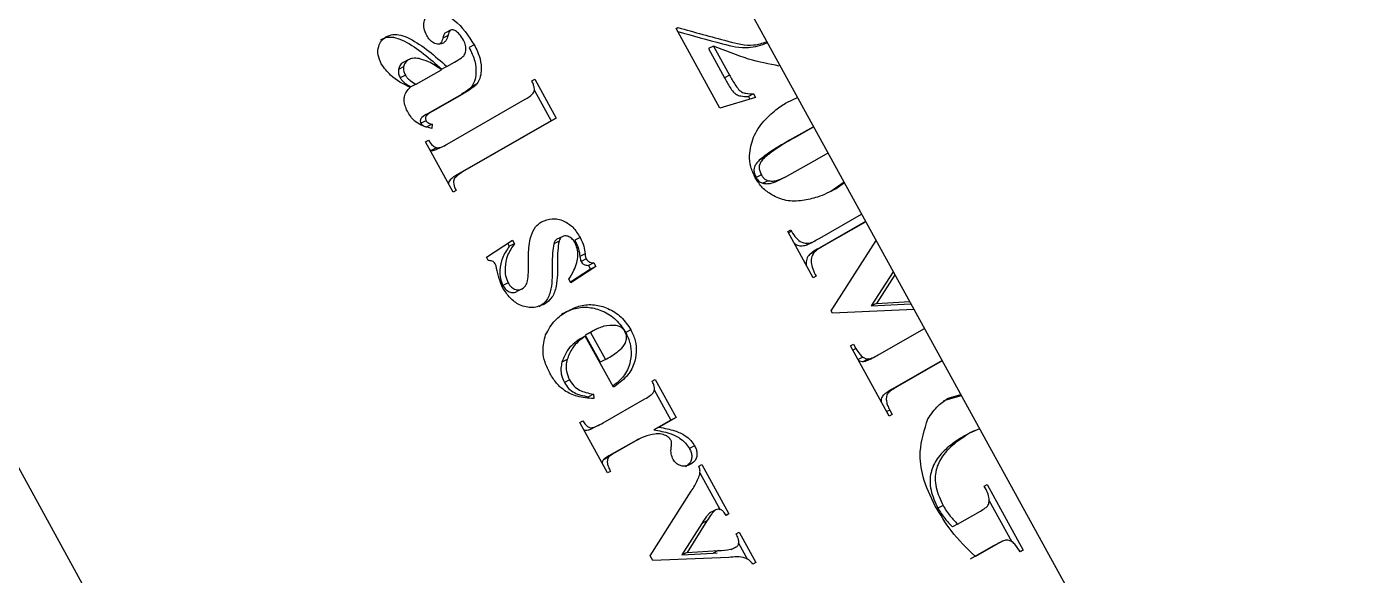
# Model space of a CAD drawing. Header units: millimetres. Extents: x -551930 to 36223, y -1733730 to 8014.
# Drawn here: x -551613.313 to -551610.364, y -1733688.714 to -1733687.491 of the extents above; entities that cross this region are included whole.
import ezdxf

# ---------------------------------------------------------------- set-up
doc = ezdxf.new("R2010")
doc.units = ezdxf.units.MM
doc.layers.get('0').update_dxf_attribs({"lineweight": 35})

msp = doc.modelspace()

# ---------------------------------------------------------------- linework, layer by layer
at = {"color": 7, "linetype": 'Continuous', "lineweight": 25}
for p, q in [((-551612.5302, -1733685.9482), (-551610.3641, -1733689.8907)), ((-551612.0821, -1733690.7457), (-551614.1399, -1733687.0003)), ((-551612.3741, -1733687.5108), (-551612.3857, -1733687.5166)), ((-551612.3683, -1733687.4991), (-551612.3799, -1733687.5049)), ((-551611.8659, -1733687.4955), (-551611.8619, -1733687.4932)), ((-551611.7686, -1733687.6726), (-551611.8659, -1733687.4955)), ((-551612.3157, -1733687.5316), (-551612.3273, -1733687.5374)), ((-551611.7826, -1733687.5343), (-551611.7942, -1733687.5401)), ((-551611.7942, -1733687.5401), (-551611.7586, -1733687.6049)), ((-551611.7826, -1733687.5343), (-551611.747, -1733687.5991)), ((-551612.4625, -1733687.5651), (-551612.4741, -1733687.5709)), ((-551612.3766, -1733687.5801), (-551612.3599, -1733687.5705)), ((-551612.4729, -1733687.5808), (-551612.4845, -1733687.5866)), ((-551612.4691, -1733687.5993), (-551612.4807, -1733687.6051)), ((-551612.445, -1733687.6194), (-551612.3887, -1733687.5871)), ((-551612.3766, -1733687.5801), (-551612.3882, -1733687.5859)), ((-551611.747, -1733687.5991), (-551611.7586, -1733687.6049)), ((-551612.445, -1733687.6194), (-551612.4566, -1733687.6252)), ((-551612.3098, -1733687.6189), (-551612.3214, -1733687.6248)), ((-551612.1873, -1733687.612), (-551612.1808, -1733687.6082)), ((-551612.1818, -1733687.6332), (-551612.1446, -1733687.7009)), ((-551612.1808, -1733687.6082), (-551612.133, -1733687.6951)), ((-551612.3544, -1733687.6479), (-551612.4194, -1733687.6852)), ((-551612.3428, -1733687.6421), (-551612.4078, -1733687.6794)), ((-551612.3756, -1733687.7527), (-551612.2019, -1733687.653)), ((-551612.3428, -1733687.6421), (-551612.3544, -1733687.6479)), ((-551611.6889, -1733687.6491), (-551611.7686, -1733687.6726)), ((-551611.6934, -1733687.641), (-551611.705, -1733687.6468)), ((-551611.705, -1733687.6468), (-551611.7017, -1733687.6529)), ((-551611.6934, -1733687.641), (-551611.6889, -1733687.6491)), ((-551611.6192, -1733687.6598), (-551611.5956, -1733687.6492)), ((-551612.4078, -1733687.6794), (-551612.4194, -1733687.6852)), ((-551612.4228, -1733687.7007), (-551612.4344, -1733687.7065)), ((-551612.4097, -1733687.7087), (-551612.4213, -1733687.7145)), ((-551612.4097, -1733687.7087), (-551612.4103, -1733687.7177)), ((-551612.1446, -1733687.7009), (-551612.3531, -1733687.8207)), ((-551612.133, -1733687.6951), (-551612.3415, -1733687.8149)), ((-551612.133, -1733687.6951), (-551612.1446, -1733687.7009)), ((-551611.56, -1733687.714), (-551611.6139, -1733687.7444)), ((-551611.5597, -1733687.7146), (-551611.6023, -1733687.7386)), ((-551612.424, -1733687.7479), (-551612.4177, -1733687.7442)), ((-551612.3624, -1733687.8601), (-551612.424, -1733687.7479)), ((-551611.6023, -1733687.7386), (-551611.6139, -1733687.7444)), ((-551612.4147, -1733687.7648), (-551612.4115, -1733687.7667)), ((-551612.3999, -1733687.7609), (-551612.4115, -1733687.7667)), ((-551612.394, -1733687.7622), (-551612.3824, -1733687.7564)), ((-551611.6693, -1733687.7829), (-551611.6809, -1733687.7887)), ((-551611.547, -1733687.7837), (-551611.5278, -1733687.7726)), ((-551611.6246, -1733687.827), (-551611.547, -1733687.7837)), ((-551612.3415, -1733687.8149), (-551612.3531, -1733687.8207)), ((-551611.6762, -1733687.8211), (-551611.6878, -1733687.827)), ((-551611.6614, -1733687.8343), (-551611.673, -1733687.8401)), ((-551611.6246, -1733687.827), (-551611.6362, -1733687.8329)), ((-551611.492, -1733687.8377), (-551611.5215, -1733687.8581)), ((-551611.4912, -1733687.8393), (-551611.5099, -1733687.8522)), ((-551612.356, -1733687.8565), (-551612.3626, -1733687.8598)), ((-551612.356, -1733687.8565), (-551612.3624, -1733687.8601)), ((-551611.444, -1733687.9251), (-551611.5476, -1733687.9846)), ((-551611.546, -1733687.9621), (-551611.453, -1733687.9088)), ((-551611.4437, -1733687.9257), (-551611.536, -1733687.9788)), ((-551612.12, -1733687.9591), (-551612.1316, -1733687.9649)), ((-551611.6175, -1733687.9476), (-551611.6109, -1733687.9439)), ((-551611.5608, -1733688.0508), (-551611.6175, -1733687.9476)), ((-551611.6091, -1733687.9471), (-551611.6159, -1733687.9505)), ((-551611.6109, -1733687.9439), (-551611.6091, -1733687.9471)), ((-551612.2886, -1733688.0048), (-551612.2303, -1733687.9668)), ((-551612.2412, -1733687.9739), (-551612.2376, -1733687.9805)), ((-551612.226, -1733687.9747), (-551612.2376, -1733687.9805)), ((-551612.2303, -1733687.9668), (-551612.226, -1733687.9747)), ((-551612.1269, -1733687.9689), (-551612.1385, -1733687.9747)), ((-551612.0798, -1733687.9609), (-551612.0914, -1733687.9667)), ((-551611.5647, -1733687.9723), (-551611.5763, -1733687.9781)), ((-551611.5734, -1733687.9768), (-551611.5619, -1733687.971)), ((-551611.536, -1733687.9788), (-551611.5476, -1733687.9846)), ((-551611.5206, -1733688.124), (-551611.4206, -1733687.9677)), ((-551612.2845, -1733688.0122), (-551612.2886, -1733688.0048)), ((-551612.0688, -1733687.9972), (-551612.0804, -1733688.003)), ((-551612.0663, -1733688.0083), (-551612.0779, -1733688.0141)), ((-551612.0495, -1733688.0174), (-551612.0611, -1733688.0233)), ((-551612.0495, -1733688.0174), (-551612.0452, -1733688.0253)), ((-551611.5574, -1733687.9927), (-551611.569, -1733687.9985)), ((-551612.0568, -1733688.0311), (-551612.1013, -1733688.0603)), ((-551612.0452, -1733688.0253), (-551612.1005, -1733688.0616)), ((-551612.0611, -1733688.0233), (-551612.0568, -1733688.0311)), ((-551612.0452, -1733688.0253), (-551612.0568, -1733688.0311)), ((-551611.5542, -1733688.047), (-551611.561, -1733688.0504)), ((-551611.5542, -1733688.047), (-551611.5608, -1733688.0508)), ((-551611.3825, -1733688.0371), (-551611.4316, -1733688.1134)), ((-551611.3789, -1733688.0437), (-551611.42, -1733688.1076)), ((-551612.2403, -1733688.0618), (-551612.2519, -1733688.0676)), ((-551612.209, -1733688.0755), (-551612.2206, -1733688.0813)), ((-551612.1005, -1733688.0616), (-551612.1049, -1733688.0538)), ((-551611.42, -1733688.1076), (-551611.3458, -1733688.1038)), ((-551611.5176, -1733688.1294), (-551611.5206, -1733688.124)), ((-551611.336, -1733688.1216), (-551611.5176, -1733688.1294)), ((-551611.42, -1733688.1076), (-551611.4316, -1733688.1134)), ((-551611.4316, -1733688.1134), (-551611.343, -1733688.1089)), ((-551612.044, -1733688.1654), (-551612.0556, -1733688.1712)), ((-551611.4128, -1733688.2207), (-551611.3131, -1733688.1634)), ((-551612.0684, -1733688.1805), (-551612.08, -1733688.1863)), ((-551612.0568, -1733688.1726), (-551612.0684, -1733688.1784)), ((-551612.0621, -1733688.1747), (-551612.0684, -1733688.1784)), ((-551612.0684, -1733688.1784), (-551612.0353, -1733688.2388)), ((-551612.0058, -1733688.2945), (-551612.0684, -1733688.1805)), ((-551612.0505, -1733688.1689), (-551612.0621, -1733688.1747)), ((-551612.0554, -1733688.1718), (-551612.0621, -1733688.1747)), ((-551612.0505, -1733688.1689), (-551612.0568, -1733688.1726)), ((-551612.0568, -1733688.1726), (-551612.0237, -1733688.233)), ((-551611.9666, -1733688.1669), (-551611.9782, -1733688.1727)), ((-551611.4775, -1733688.2023), (-551611.471, -1733688.1986)), ((-551611.3914, -1733688.359), (-551611.4775, -1733688.2023)), ((-551611.471, -1733688.1986), (-551611.4656, -1733688.2084)), ((-551612.1088, -1733688.2327), (-551612.1204, -1733688.2385)), ((-551612.0237, -1733688.233), (-551612.0353, -1733688.2388)), ((-551611.4502, -1733688.2273), (-551611.4608, -1733688.2327)), ((-551611.4368, -1733688.2313), (-551611.4484, -1733688.2371)), ((-551611.435, -1733688.2323), (-551611.4234, -1733688.2265)), ((-551611.2738, -1733688.235), (-551611.3847, -1733688.2987)), ((-551611.2734, -1733688.2357), (-551611.3731, -1733688.2929)), ((-551612.1034, -1733688.2781), (-551612.115, -1733688.2839)), ((-551611.9193, -1733688.2806), (-551611.9127, -1733688.2769)), ((-551611.9127, -1733688.2769), (-551611.8661, -1733688.3618)), ((-551612.0497, -1733688.3097), (-551612.0613, -1733688.3155)), ((-551612.0497, -1733688.3097), (-551612.0495, -1733688.3196)), ((-551611.9149, -1733688.2999), (-551611.8777, -1733688.3676)), ((-551611.3731, -1733688.2929), (-551611.3847, -1733688.2987)), ((-551611.2699, -1733688.3236), (-551611.2308, -1733688.3131)), ((-551611.2583, -1733688.3178), (-551611.2321, -1733688.3107)), ((-551612.0282, -1733688.3736), (-551611.9356, -1733688.3204)), ((-551612.0805, -1733688.3732), (-551612.0741, -1733688.3695)), ((-551611.8777, -1733688.3676), (-551611.9156, -1733688.3894)), ((-551611.8661, -1733688.3618), (-551611.904, -1733688.3836)), ((-551611.8661, -1733688.3618), (-551611.8777, -1733688.3676)), ((-551611.3849, -1733688.3553), (-551611.3916, -1733688.3586)), ((-551611.3849, -1733688.3553), (-551611.3914, -1733688.359)), ((-551611.3903, -1733688.3454), (-551611.3849, -1733688.3553)), ((-551612.0188, -1733688.4854), (-551612.0805, -1733688.3732)), ((-551612.049, -1733688.3843), (-551612.0375, -1733688.3785)), ((-551611.904, -1733688.3836), (-551611.9156, -1733688.3894)), ((-551611.2123, -1733688.3967), (-551611.2239, -1733688.4025)), ((-551611.202, -1733688.3912), (-551611.2136, -1733688.397)), ((-551611.1901, -1733688.3873), (-551611.2123, -1733688.3967)), ((-551611.9671, -1733688.4194), (-551612.0158, -1733688.4473)), ((-551611.9555, -1733688.4136), (-551612.0042, -1733688.4415)), ((-551611.9555, -1733688.4136), (-551611.9671, -1733688.4194)), ((-551611.9601, -1733688.416), (-551611.9671, -1733688.4194)), ((-551611.9487, -1733688.4099), (-551611.9603, -1733688.4157)), ((-551611.8248, -1733688.4251), (-551611.8364, -1733688.4309)), ((-551612.0165, -1733688.4505), (-551612.0281, -1733688.4563)), ((-551612.0042, -1733688.4415), (-551612.0158, -1733688.4473)), ((-551612.0124, -1733688.4818), (-551612.019, -1733688.4851)), ((-551612.0124, -1733688.4818), (-551612.0188, -1733688.4854)), ((-551611.8153, -1733688.47), (-551611.8087, -1733688.4662)), ((-551611.8133, -1733688.4849), (-551611.768, -1733688.5672)), ((-551611.8087, -1733688.4662), (-551611.7483, -1733688.5762)), ((-551611.1802, -1733688.5146), (-551611.1736, -1733688.5108)), ((-551611.1759, -1733688.5225), (-551611.1802, -1733688.5146)), ((-551611.1736, -1733688.5108), (-551611.0932, -1733688.6572)), ((-551611.9238, -1733688.6703), (-551611.8323, -1733688.5256)), ((-551611.1693, -1733688.5457), (-551611.1182, -1733688.6387)), ((-551611.7778, -1733688.5677), (-551611.7894, -1733688.5735)), ((-551611.7483, -1733688.5762), (-551611.7551, -1733688.5797)), ((-551611.7483, -1733688.5762), (-551611.7548, -1733688.58)), ((-551611.2716, -1733688.5581), (-551611.2832, -1733688.5639)), ((-551611.2392, -1733688.5995), (-551611.1885, -1733688.5704)), ((-551611.809, -1733688.5977), (-551611.8533, -1733688.668)), ((-551611.7974, -1733688.5919), (-551611.8417, -1733688.6622)), ((-551611.7974, -1733688.5919), (-551611.809, -1733688.5977)), ((-551611.2392, -1733688.5995), (-551611.2508, -1733688.6053)), ((-551611.7324, -1733688.6208), (-551611.7259, -1733688.617)), ((-551611.7259, -1733688.617), (-551611.6886, -1733688.6848)), ((-551611.8417, -1733688.6622), (-551611.8533, -1733688.668)), ((-551611.8533, -1733688.668), (-551611.7838, -1733688.664)), ((-551611.8417, -1733688.6622), (-551611.7722, -1733688.6582)), ((-551611.7722, -1733688.6582), (-551611.7838, -1733688.664)), ((-551611.7838, -1733688.664), (-551611.7749, -1733688.663)), ((-551611.7328, -1733688.651), (-551611.7444, -1733688.6569)), ((-551611.7271, -1733688.6418), (-551611.7073, -1733688.6778)), ((-551611.1604, -1733688.6484), (-551611.2111, -1733688.6775)), ((-551611.1488, -1733688.6426), (-551611.1995, -1733688.6717)), ((-551611.1488, -1733688.6426), (-551611.1604, -1733688.6484)), ((-551611.153, -1733688.6446), (-551611.1604, -1733688.6484)), ((-551611.1415, -1733688.6387), (-551611.1531, -1733688.6445)), ((-551611.0932, -1733688.6572), (-551611.1, -1733688.6606)), ((-551611.0932, -1733688.6572), (-551611.0998, -1733688.661)), ((-551611.9181, -1733688.6806), (-551611.9238, -1733688.6703)), ((-551611.7486, -1733688.6737), (-551611.9181, -1733688.6806)), ((-551611.6886, -1733688.6848), (-551611.6955, -1733688.6882)), ((-551611.6886, -1733688.6848), (-551611.6952, -1733688.6886))]:
    msp.add_line(p, q, dxfattribs=at)
at = {"color": 8, "linetype": 'Continuous', "lineweight": 25}
for p, q in [((-551611.4656, -1733688.2084), (-551611.4723, -1733688.2118)), ((-551611.3903, -1733688.3454), (-551611.397, -1733688.3488))]:
    msp.add_line(p, q, dxfattribs=at)
at = {"color": 7, "linetype": 'Continuous', "lineweight": 25}
for points, knots in [([(-551612.4216, -1733687.5106), (-551612.4239, -1733687.5055), (-551612.4284, -1733687.4955), (-551612.428, -1733687.4812), (-551612.4241, -1733687.4702), (-551612.4192, -1733687.4664), (-551612.4168, -1733687.4646)], [0, 0, 0, 0, 0.303121, 0.591818, 0.7999, 1, 1, 1, 1]), ([(-551612.4168, -1733687.4646), (-551612.4115, -1733687.4627), (-551612.4002, -1733687.4585), (-551612.3796, -1733687.464), (-551612.3471, -1733687.4837), (-551612.329, -1733687.5114), (-551612.3157, -1733687.5316)], [0, 0, 0, 0, 0.1452405, 0.3099212, 0.4958921, 1, 1, 1, 1]), ([(-551612.5226, -1733687.5741), (-551612.5255, -1733687.5677), (-551612.5312, -1733687.5548), (-551612.5297, -1733687.5361), (-551612.5233, -1733687.5218), (-551612.516, -1733687.5166), (-551612.5123, -1733687.5139)], [0, 0, 0, 0, 0.284469, 0.561949, 0.776319, 1, 1, 1, 1]), ([(-551612.5239, -1733687.5197), (-551612.5189, -1733687.5176), (-551612.5087, -1733687.5132), (-551612.49, -1733687.5151), (-551612.4472, -1733687.5336), (-551612.4148, -1733687.5623), (-551612.3882, -1733687.5859)], [0, 0, 0, 0, 0.114648, 0.232978, 0.369646, 1, 1, 1, 1]), ([(-551612.5123, -1733687.5139), (-551612.5073, -1733687.5118), (-551612.4971, -1733687.5074), (-551612.4784, -1733687.5093), (-551612.4356, -1733687.5278), (-551612.4032, -1733687.5565), (-551612.3766, -1733687.5801)], [0, 0, 0, 0, 0.114648, 0.232978, 0.369646, 1, 1, 1, 1]), ([(-551612.3845, -1733687.5277), (-551612.3878, -1733687.529), (-551612.3947, -1733687.5317), (-551612.4059, -1733687.528), (-551612.4153, -1733687.5207), (-551612.4194, -1733687.5141), (-551612.4216, -1733687.5106)], [0, 0, 0, 0, 0.262052, 0.533408, 0.75595, 1, 1, 1, 1]), ([(-551612.3857, -1733687.5166), (-551612.3868, -1733687.521), (-551612.388, -1733687.5261), (-551612.3915, -1733687.5292), (-551612.392, -1733687.5296)], [0, 0, 0, 0, 0.854806, 1, 1, 1, 1]), ([(-551612.3799, -1733687.5049), (-551612.3806, -1733687.5054), (-551612.3822, -1733687.5067), (-551612.3842, -1733687.5107), (-551612.3851, -1733687.5143), (-551612.3857, -1733687.5166)], [0, 0, 0, 0, 0.210717, 0.469318, 1, 1, 1, 1]), ([(-551612.3741, -1733687.5108), (-551612.3754, -1733687.5151), (-551612.3774, -1733687.522), (-551612.3825, -1733687.5261), (-551612.3845, -1733687.5277)], [0, 0, 0, 0, 0.60664, 1, 1, 1, 1]), ([(-551612.3683, -1733687.4991), (-551612.369, -1733687.4996), (-551612.3706, -1733687.5009), (-551612.3726, -1733687.5049), (-551612.3735, -1733687.5084), (-551612.3741, -1733687.5108)], [0, 0, 0, 0, 0.210717, 0.469318, 1, 1, 1, 1]), ([(-551612.3575, -1733687.5006), (-551612.3586, -1733687.5), (-551612.3607, -1733687.4988), (-551612.3646, -1733687.4978), (-551612.3669, -1733687.4986), (-551612.3683, -1733687.4991)], [0, 0, 0, 0, 0.319611, 0.597585, 1, 1, 1, 1]), ([(-551612.3393, -1733687.5215), (-551612.3422, -1733687.5166), (-551612.3472, -1733687.5083), (-551612.3545, -1733687.5029), (-551612.3575, -1733687.5006)], [0, 0, 0, 0, 0.591132, 1, 1, 1, 1]), ([(-551611.8623, -1733687.5021), (-551611.8293, -1733687.5113), (-551611.7773, -1733687.526), (-551611.708, -1733687.5428), (-551611.6765, -1733687.532), (-551611.6626, -1733687.5273)], [0, 0, 0, 0, 0.492256, 0.776279, 1, 1, 1, 1]), ([(-551611.8619, -1733687.4932), (-551611.8253, -1733687.5033), (-551611.7696, -1733687.5187), (-551611.701, -1733687.5366), (-551611.6737, -1733687.5278), (-551611.664, -1733687.5247)], [0, 0, 0, 0, 0.555131, 0.842939, 1, 1, 1, 1]), ([(-551612.3599, -1733687.5705), (-551612.3546, -1733687.5673), (-551612.3469, -1733687.5627), (-551612.3369, -1733687.5553), (-551612.3338, -1733687.5451), (-551612.3341, -1733687.5331), (-551612.3375, -1733687.5254), (-551612.3393, -1733687.5215)], [0, 0, 0, 0, 0.327768, 0.475215, 0.641973, 0.817928, 1, 1, 1, 1]), ([(-551612.3273, -1733687.5374), (-551612.3222, -1733687.5475), (-551612.313, -1733687.5662), (-551612.311, -1733687.5926), (-551612.3139, -1733687.6121), (-551612.319, -1733687.6207), (-551612.3214, -1733687.6248)], [0, 0, 0, 0, 0.349026, 0.639349, 0.83318, 1, 1, 1, 1]), ([(-551612.3157, -1733687.5316), (-551612.3106, -1733687.5417), (-551612.3014, -1733687.5604), (-551612.2994, -1733687.5868), (-551612.3023, -1733687.6063), (-551612.3074, -1733687.6149), (-551612.3098, -1733687.6189)], [0, 0, 0, 0, 0.349026, 0.639349, 0.83318, 1, 1, 1, 1]), ([(-551611.6365, -1733687.5789), (-551611.6593, -1733687.5744), (-551611.7085, -1733687.5647), (-551611.7567, -1733687.5449), (-551611.7826, -1733687.5343)], [0, 0, 0, 0, 0.4629264, 1, 1, 1, 1]), ([(-551612.4581, -1733687.6269), (-551612.4737, -1733687.6192), (-551612.4985, -1733687.6069), (-551612.5161, -1733687.5831), (-551612.5226, -1733687.5741)], [0, 0, 0, 0, 0.626456, 1, 1, 1, 1]), ([(-551612.4741, -1733687.5709), (-551612.4768, -1733687.5731), (-551612.4818, -1733687.577), (-551612.4837, -1733687.5836), (-551612.4845, -1733687.5866)], [0, 0, 0, 0, 0.548531, 1, 1, 1, 1]), ([(-551612.4625, -1733687.5651), (-551612.4652, -1733687.5673), (-551612.4702, -1733687.5711), (-551612.4721, -1733687.5778), (-551612.4729, -1733687.5808)], [0, 0, 0, 0, 0.5485313, 1, 1, 1, 1]), ([(-551612.4381, -1733687.5624), (-551612.4431, -1733687.5617), (-551612.4518, -1733687.5605), (-551612.4593, -1733687.5638), (-551612.4625, -1733687.5651)], [0, 0, 0, 0, 0.583071, 1, 1, 1, 1]), ([(-551612.3887, -1733687.5871), (-551612.3982, -1733687.5806), (-551612.4141, -1733687.5698), (-551612.4312, -1733687.5645), (-551612.4381, -1733687.5624)], [0, 0, 0, 0, 0.601866, 1, 1, 1, 1]), ([(-551612.4845, -1733687.5866), (-551612.4847, -1733687.59), (-551612.485, -1733687.5963), (-551612.4821, -1733687.6023), (-551612.4807, -1733687.6051)], [0, 0, 0, 0, 0.5283943, 1, 1, 1, 1]), ([(-551612.4807, -1733687.6051), (-551612.4793, -1733687.6072), (-551612.4763, -1733687.6117), (-551612.4681, -1733687.6188), (-551612.4612, -1733687.6226), (-551612.4566, -1733687.6252)], [0, 0, 0, 0, 0.22547, 0.487942, 1, 1, 1, 1]), ([(-551612.4729, -1733687.5808), (-551612.4731, -1733687.5842), (-551612.4734, -1733687.5905), (-551612.4705, -1733687.5965), (-551612.4691, -1733687.5993)], [0, 0, 0, 0, 0.528394, 1, 1, 1, 1]), ([(-551612.4691, -1733687.5993), (-551612.4677, -1733687.6014), (-551612.4647, -1733687.6059), (-551612.4566, -1733687.613), (-551612.4496, -1733687.6168), (-551612.445, -1733687.6194)], [0, 0, 0, 0, 0.22547, 0.487942, 1, 1, 1, 1]), ([(-551611.7586, -1733687.6049), (-551611.7546, -1733687.6121), (-551611.7485, -1733687.6231), (-551611.7397, -1733687.6361), (-551611.7314, -1733687.6431), (-551611.7196, -1733687.6466), (-551611.7107, -1733687.6467), (-551611.705, -1733687.6468)], [0, 0, 0, 0, 0.31624, 0.48371, 0.597064, 0.741237, 1, 1, 1, 1]), ([(-551611.747, -1733687.5991), (-551611.743, -1733687.6063), (-551611.7369, -1733687.6173), (-551611.7281, -1733687.6303), (-551611.7198, -1733687.6373), (-551611.708, -1733687.6408), (-551611.6991, -1733687.6409), (-551611.6934, -1733687.641)], [0, 0, 0, 0, 0.31624, 0.48371, 0.597064, 0.741237, 1, 1, 1, 1]), ([(-551612.4631, -1733687.6825), (-551612.4652, -1733687.6783), (-551612.4692, -1733687.6704), (-551612.4721, -1733687.6583), (-551612.4717, -1733687.6465), (-551612.4671, -1733687.6353), (-551612.4612, -1733687.6298), (-551612.4581, -1733687.6269)], [0, 0, 0, 0, 0.21253, 0.395915, 0.56405, 0.76685, 1, 1, 1, 1]), ([(-551612.3214, -1733687.6248), (-551612.323, -1733687.6264), (-551612.327, -1733687.6306), (-551612.3381, -1733687.6383), (-551612.3477, -1733687.644), (-551612.3544, -1733687.6479)], [0, 0, 0, 0, 0.168898, 0.423388, 1, 1, 1, 1]), ([(-551612.3098, -1733687.6189), (-551612.3114, -1733687.6206), (-551612.3154, -1733687.6248), (-551612.3265, -1733687.6324), (-551612.3361, -1733687.6382), (-551612.3428, -1733687.6421)], [0, 0, 0, 0, 0.168898, 0.423388, 1, 1, 1, 1]), ([(-551612.2019, -1733687.653), (-551612.1962, -1733687.6496), (-551612.1891, -1733687.6453), (-551612.1829, -1733687.6375), (-551612.1814, -1733687.6326), (-551612.1819, -1733687.6268), (-551612.1839, -1733687.6196), (-551612.1861, -1733687.6147), (-551612.1873, -1733687.612)], [0, 0, 0, 0, 0.424579, 0.529422, 0.610098, 0.714756, 0.84287, 1, 1, 1, 1]), ([(-551611.6708, -1733687.702), (-551611.6621, -1733687.693), (-551611.6464, -1733687.6767), (-551611.6276, -1733687.665), (-551611.6192, -1733687.6598)], [0, 0, 0, 0, 0.557464, 1, 1, 1, 1]), ([(-551612.4103, -1733687.7177), (-551612.4169, -1733687.7163), (-551612.4288, -1733687.7137), (-551612.4443, -1733687.7053), (-551612.4556, -1733687.6947), (-551612.4606, -1733687.6866), (-551612.4631, -1733687.6825)], [0, 0, 0, 0, 0.326477, 0.595906, 0.794135, 1, 1, 1, 1]), ([(-551612.4194, -1733687.6852), (-551612.424, -1733687.6876), (-551612.4293, -1733687.6904), (-551612.434, -1733687.6954), (-551612.4352, -1733687.6975), (-551612.4358, -1733687.6997), (-551612.4359, -1733687.702), (-551612.4354, -1733687.7043), (-551612.4347, -1733687.7057), (-551612.4344, -1733687.7065)], [0, 0, 0, 0, 0.55111, 0.642796, 0.717014, 0.791849, 0.861239, 0.929162, 1, 1, 1, 1]), ([(-551612.4078, -1733687.6794), (-551612.4124, -1733687.6818), (-551612.4177, -1733687.6846), (-551612.4224, -1733687.6896), (-551612.4236, -1733687.6917), (-551612.4242, -1733687.6939), (-551612.4243, -1733687.6962), (-551612.4238, -1733687.6985), (-551612.4231, -1733687.6999), (-551612.4228, -1733687.7007)], [0, 0, 0, 0, 0.55111, 0.642796, 0.717014, 0.791849, 0.861239, 0.929162, 1, 1, 1, 1]), ([(-551612.4344, -1733687.7065), (-551612.4337, -1733687.7075), (-551612.4321, -1733687.7098), (-551612.4276, -1733687.7128), (-551612.4238, -1733687.7138), (-551612.4213, -1733687.7145)], [0, 0, 0, 0, 0.227442, 0.485352, 1, 1, 1, 1]), ([(-551612.4228, -1733687.7007), (-551612.4221, -1733687.7017), (-551612.4205, -1733687.704), (-551612.416, -1733687.707), (-551612.4122, -1733687.708), (-551612.4097, -1733687.7087)], [0, 0, 0, 0, 0.227442, 0.485352, 1, 1, 1, 1]), ([(-551611.6939, -1733687.7376), (-551611.6906, -1733687.731), (-551611.6841, -1733687.718), (-551611.6752, -1733687.7073), (-551611.6708, -1733687.702)], [0, 0, 0, 0, 0.512268, 1, 1, 1, 1]), ([(-551612.4177, -1733687.7442), (-551612.4148, -1733687.7487), (-551612.41, -1733687.7561), (-551612.4028, -1733687.7595), (-551612.3999, -1733687.7609)], [0, 0, 0, 0, 0.600264, 1, 1, 1, 1]), ([(-551612.3999, -1733687.7609), (-551612.399, -1733687.761), (-551612.3968, -1733687.7614), (-551612.3932, -1733687.7607), (-551612.3858, -1733687.7584), (-551612.38, -1733687.7552), (-551612.3756, -1733687.7527)], [0, 0, 0, 0, 0.102997, 0.240765, 0.417772, 1, 1, 1, 1]), ([(-551611.6898, -1733687.8279), (-551611.6935, -1733687.8198), (-551611.7011, -1733687.8037), (-551611.7043, -1733687.7713), (-551611.6979, -1733687.7506), (-551611.6939, -1733687.7376)], [0, 0, 0, 0, 0.27263, 0.539811, 1, 1, 1, 1]), ([(-551611.6139, -1733687.7444), (-551611.6298, -1733687.7534), (-551611.6531, -1733687.7666), (-551611.6741, -1733687.7833), (-551611.6809, -1733687.7887)], [0, 0, 0, 0, 0.679461, 1, 1, 1, 1]), ([(-551611.6023, -1733687.7386), (-551611.6182, -1733687.7476), (-551611.6415, -1733687.7608), (-551611.6625, -1733687.7775), (-551611.6693, -1733687.7829)], [0, 0, 0, 0, 0.679461, 1, 1, 1, 1]), ([(-551612.4115, -1733687.7667), (-551612.4106, -1733687.7668), (-551612.4084, -1733687.7672), (-551612.4048, -1733687.7665), (-551612.3998, -1733687.765), (-551612.3963, -1733687.7631), (-551612.3941, -1733687.7619)], [0, 0, 0, 0, 0.1464654, 0.3423762, 0.594087, 1, 1, 1, 1]), ([(-551611.6693, -1733687.7829), (-551611.6716, -1733687.7854), (-551611.6757, -1733687.7897), (-551611.6801, -1733687.7969), (-551611.6816, -1733687.8046), (-551611.6803, -1733687.8129), (-551611.6776, -1733687.8183), (-551611.6762, -1733687.8211)], [0, 0, 0, 0, 0.261046, 0.462346, 0.617822, 0.796625, 1, 1, 1, 1]), ([(-551611.6809, -1733687.7887), (-551611.6832, -1733687.7912), (-551611.6873, -1733687.7955), (-551611.6917, -1733687.8027), (-551611.6932, -1733687.8104), (-551611.6919, -1733687.8187), (-551611.6892, -1733687.8241), (-551611.6878, -1733687.827)], [0, 0, 0, 0, 0.2610464, 0.4623462, 0.6178223, 0.7966251, 1, 1, 1, 1]), ([(-551612.3531, -1733687.8207), (-551612.3588, -1733687.8241), (-551612.366, -1733687.8285), (-551612.3723, -1733687.8361), (-551612.3729, -1733687.8392), (-551612.3732, -1733687.8404)], [0, 0, 0, 0, 0.708219, 0.882816, 1, 1, 1, 1]), ([(-551612.3415, -1733687.8149), (-551612.3473, -1733687.8183), (-551612.3545, -1733687.8226), (-551612.3607, -1733687.8305), (-551612.3621, -1733687.8355), (-551612.3616, -1733687.8414), (-551612.3596, -1733687.8487), (-551612.3573, -1733687.8537), (-551612.356, -1733687.8565)], [0, 0, 0, 0, 0.423641, 0.52808, 0.608585, 0.713504, 0.842176, 1, 1, 1, 1]), ([(-551611.5847, -1733687.8788), (-551611.5969, -1733687.8796), (-551611.6195, -1733687.8812), (-551611.6503, -1733687.8685), (-551611.6746, -1733687.8512), (-551611.6847, -1733687.8357), (-551611.6898, -1733687.8279)], [0, 0, 0, 0, 0.31862, 0.592578, 0.796831, 1, 1, 1, 1]), ([(-551611.6878, -1733687.827), (-551611.6867, -1733687.8288), (-551611.6846, -1733687.8324), (-551611.6797, -1733687.8375), (-551611.6755, -1733687.8391), (-551611.673, -1733687.8401)], [0, 0, 0, 0, 0.311448, 0.588789, 1, 1, 1, 1]), ([(-551611.6762, -1733687.8211), (-551611.6751, -1733687.823), (-551611.673, -1733687.8266), (-551611.6681, -1733687.8317), (-551611.6639, -1733687.8333), (-551611.6614, -1733687.8343)], [0, 0, 0, 0, 0.311448, 0.588789, 1, 1, 1, 1]), ([(-551611.673, -1733687.8401), (-551611.67, -1733687.8405), (-551611.6635, -1733687.8415), (-551611.6509, -1733687.8394), (-551611.642, -1733687.8354), (-551611.6362, -1733687.8329)], [0, 0, 0, 0, 0.22821, 0.492646, 1, 1, 1, 1]), ([(-551611.6614, -1733687.8343), (-551611.6584, -1733687.8347), (-551611.6519, -1733687.8357), (-551611.6393, -1733687.8336), (-551611.6304, -1733687.8296), (-551611.6246, -1733687.827)], [0, 0, 0, 0, 0.22821, 0.492646, 1, 1, 1, 1]), ([(-551611.5099, -1733687.8522), (-551611.5234, -1733687.8592), (-551611.547, -1733687.8714), (-551611.5734, -1733687.8766), (-551611.5847, -1733687.8788)], [0, 0, 0, 0, 0.571125, 1, 1, 1, 1]), ([(-551612.19, -1733687.9592), (-551612.187, -1733687.9513), (-551612.1818, -1733687.9373), (-551612.1706, -1733687.9293), (-551612.1657, -1733687.9259)], [0, 0, 0, 0, 0.5673446, 1, 1, 1, 1]), ([(-551612.1657, -1733687.9259), (-551612.1581, -1733687.9229), (-551612.1426, -1733687.9168), (-551612.1171, -1733687.9219), (-551612.0944, -1733687.9374), (-551612.0849, -1733687.9527), (-551612.0798, -1733687.9609)], [0, 0, 0, 0, 0.258602, 0.530447, 0.750774, 1, 1, 1, 1]), ([(-551612.195, -1733688.0196), (-551612.195, -1733688.0058), (-551612.195, -1733687.9851), (-551612.1912, -1733687.9656), (-551612.19, -1733687.9592)], [0, 0, 0, 0, 0.670265, 1, 1, 1, 1]), ([(-551612.12, -1733687.9591), (-551612.1217, -1733687.9604), (-551612.1248, -1733687.9629), (-551612.1263, -1733687.967), (-551612.1269, -1733687.9689)], [0, 0, 0, 0, 0.532142, 1, 1, 1, 1]), ([(-551612.0917, -1733687.9716), (-551612.0938, -1733687.9685), (-551612.0979, -1733687.9624), (-551612.1063, -1733687.958), (-551612.1141, -1733687.9566), (-551612.1181, -1733687.9583), (-551612.12, -1733687.9591)], [0, 0, 0, 0, 0.291318, 0.581629, 0.795178, 1, 1, 1, 1]), ([(-551611.6091, -1733687.9471), (-551611.6059, -1733687.9523), (-551611.5998, -1733687.9621), (-551611.5878, -1733687.9717), (-551611.5755, -1733687.9744), (-551611.5686, -1733687.973), (-551611.5647, -1733687.9723)], [0, 0, 0, 0, 0.303834, 0.574566, 0.765158, 1, 1, 1, 1]), ([(-551612.2376, -1733687.9805), (-551612.2434, -1733687.9888), (-551612.2541, -1733688.0042), (-551612.2591, -1733688.0301), (-551612.2586, -1733688.0515), (-551612.254, -1733688.0625), (-551612.2519, -1733688.0676)], [0, 0, 0, 0, 0.352137, 0.647168, 0.838875, 1, 1, 1, 1]), ([(-551612.226, -1733687.9747), (-551612.2318, -1733687.983), (-551612.2425, -1733687.9984), (-551612.2475, -1733688.0243), (-551612.247, -1733688.0456), (-551612.2424, -1733688.0567), (-551612.2403, -1733688.0618)], [0, 0, 0, 0, 0.352137, 0.647168, 0.838875, 1, 1, 1, 1]), ([(-551612.1385, -1733687.9747), (-551612.1396, -1733687.9815), (-551612.142, -1733687.9975), (-551612.1419, -1733688.0317), (-551612.1416, -1733688.0681), (-551612.152, -1733688.1012), (-551612.1647, -1733688.1108), (-551612.1708, -1733688.1153)], [0, 0, 0, 0, 0.136543, 0.319491, 0.652587, 0.833751, 1, 1, 1, 1]), ([(-551612.1269, -1733687.9689), (-551612.128, -1733687.9757), (-551612.1304, -1733687.9917), (-551612.1303, -1733688.0259), (-551612.1301, -1733688.0623), (-551612.1404, -1733688.0954), (-551612.1531, -1733688.105), (-551612.1592, -1733688.1095)], [0, 0, 0, 0, 0.136543, 0.319491, 0.652587, 0.833751, 1, 1, 1, 1]), ([(-551612.1316, -1733687.9649), (-551612.1333, -1733687.9662), (-551612.1364, -1733687.9687), (-551612.1379, -1733687.9728), (-551612.1385, -1733687.9747)], [0, 0, 0, 0, 0.532142, 1, 1, 1, 1]), ([(-551612.1049, -1733688.0538), (-551612.1009, -1733688.0473), (-551612.0939, -1733688.0356), (-551612.0867, -1733688.0179), (-551612.0846, -1733688.0012), (-551612.0856, -1733687.9856), (-551612.0898, -1733687.9761), (-551612.0917, -1733687.9716)], [0, 0, 0, 0, 0.278575, 0.500531, 0.674628, 0.846682, 1, 1, 1, 1]), ([(-551612.0914, -1733687.9667), (-551612.0884, -1733687.9731), (-551612.0828, -1733687.9849), (-551612.0811, -1733687.9974), (-551612.0804, -1733688.003)], [0, 0, 0, 0, 0.550898, 1, 1, 1, 1]), ([(-551612.0798, -1733687.9609), (-551612.0768, -1733687.9673), (-551612.0712, -1733687.979), (-551612.0695, -1733687.9915), (-551612.0688, -1733687.9972)], [0, 0, 0, 0, 0.550898, 1, 1, 1, 1]), ([(-551611.6037, -1733687.9727), (-551611.6018, -1733687.9743), (-551611.5971, -1733687.9784), (-551611.5871, -1733687.98), (-551611.5801, -1733687.9788), (-551611.5763, -1733687.9781)], [0, 0, 0, 0, 0.2308225, 0.5754105, 1, 1, 1, 1]), ([(-551611.5763, -1733687.9781), (-551611.5754, -1733687.9777), (-551611.5744, -1733687.9773), (-551611.5734, -1733687.9768), (-551611.5734, -1733687.9768)], [0, 0, 0, 0, 0.971288, 1, 1, 1, 1]), ([(-551611.5476, -1733687.9846), (-551611.5529, -1733687.9875), (-551611.5604, -1733687.9916), (-551611.5671, -1733687.9969), (-551611.569, -1733687.9985)], [0, 0, 0, 0, 0.712025, 1, 1, 1, 1]), ([(-551611.5647, -1733687.9723), (-551611.5638, -1733687.9719), (-551611.5614, -1733687.9708), (-551611.5552, -1733687.9674), (-551611.5499, -1733687.9644), (-551611.546, -1733687.9621)], [0, 0, 0, 0, 0.145004, 0.366918, 1, 1, 1, 1]), ([(-551611.536, -1733687.9788), (-551611.5413, -1733687.9817), (-551611.5488, -1733687.9858), (-551611.5555, -1733687.9911), (-551611.5574, -1733687.9927)], [0, 0, 0, 0, 0.712025, 1, 1, 1, 1]), ([(-551612.2689, -1733688.0194), (-551612.2697, -1733688.0181), (-551612.2716, -1733688.0154), (-551612.2773, -1733688.0125), (-551612.2816, -1733688.0123), (-551612.2845, -1733688.0122)], [0, 0, 0, 0, 0.23145, 0.48421, 1, 1, 1, 1]), ([(-551612.0804, -1733688.003), (-551612.0802, -1733688.0054), (-551612.0799, -1733688.0092), (-551612.0784, -1733688.0128), (-551612.0779, -1733688.0141)], [0, 0, 0, 0, 0.636355, 1, 1, 1, 1]), ([(-551612.0779, -1733688.0141), (-551612.0771, -1733688.0155), (-551612.0756, -1733688.018), (-551612.0698, -1733688.022), (-551612.0649, -1733688.0227), (-551612.0611, -1733688.0233)], [0, 0, 0, 0, 0.218284, 0.400425, 1, 1, 1, 1]), ([(-551612.0688, -1733687.9972), (-551612.0686, -1733687.9996), (-551612.0683, -1733688.0034), (-551612.0668, -1733688.007), (-551612.0663, -1733688.0083)], [0, 0, 0, 0, 0.636355, 1, 1, 1, 1]), ([(-551612.0663, -1733688.0083), (-551612.0655, -1733688.0097), (-551612.064, -1733688.0122), (-551612.0582, -1733688.0162), (-551612.0533, -1733688.0169), (-551612.0495, -1733688.0174)], [0, 0, 0, 0, 0.218284, 0.400425, 1, 1, 1, 1]), ([(-551611.569, -1733687.9985), (-551611.5715, -1733688.0017), (-551611.5763, -1733688.0082), (-551611.5765, -1733688.0173), (-551611.5767, -1733688.0219)], [0, 0, 0, 0, 0.498842, 1, 1, 1, 1]), ([(-551611.5574, -1733687.9927), (-551611.5598, -1733687.9959), (-551611.5646, -1733688.0026), (-551611.566, -1733688.0165), (-551611.562, -1733688.0319), (-551611.557, -1733688.0416), (-551611.5542, -1733688.047)], [0, 0, 0, 0, 0.228361, 0.468166, 0.700511, 1, 1, 1, 1]), ([(-551612.2659, -1733688.0296), (-551612.2663, -1733688.0272), (-551612.267, -1733688.0237), (-551612.2684, -1733688.0204), (-551612.2689, -1733688.0194)], [0, 0, 0, 0, 0.6813368, 1, 1, 1, 1]), ([(-551612.2517, -1733688.0735), (-551612.2547, -1733688.0665), (-551612.261, -1733688.0523), (-551612.2642, -1733688.0373), (-551612.2659, -1733688.0296)], [0, 0, 0, 0, 0.487645, 1, 1, 1, 1]), ([(-551612.209, -1733688.0755), (-551612.2062, -1733688.0733), (-551612.2004, -1733688.0691), (-551612.1945, -1733688.0495), (-551612.1948, -1733688.0325), (-551612.195, -1733688.0196)], [0, 0, 0, 0, 0.192724, 0.388298, 1, 1, 1, 1]), ([(-551612.2519, -1733688.0676), (-551612.2496, -1733688.0711), (-551612.2452, -1733688.0779), (-551612.2359, -1733688.083), (-551612.2273, -1733688.0842), (-551612.2229, -1733688.0822), (-551612.2206, -1733688.0813)], [0, 0, 0, 0, 0.296954, 0.576829, 0.786732, 1, 1, 1, 1]), ([(-551612.1592, -1733688.1095), (-551612.1678, -1733688.1128), (-551612.1852, -1733688.1196), (-551612.2135, -1733688.1135), (-551612.2368, -1733688.0965), (-551612.2467, -1733688.0812), (-551612.2517, -1733688.0735)], [0, 0, 0, 0, 0.27462, 0.55512, 0.774304, 1, 1, 1, 1]), ([(-551612.2403, -1733688.0618), (-551612.238, -1733688.0653), (-551612.2336, -1733688.0721), (-551612.2243, -1733688.0771), (-551612.2157, -1733688.0784), (-551612.2113, -1733688.0764), (-551612.209, -1733688.0755)], [0, 0, 0, 0, 0.296954, 0.576829, 0.786732, 1, 1, 1, 1]), ([(-551612.1567, -1733688.1779), (-551612.1504, -1733688.1662), (-551612.1387, -1733688.1443), (-551612.119, -1733688.1316), (-551612.1098, -1733688.1257)], [0, 0, 0, 0, 0.532315, 1, 1, 1, 1]), ([(-551612.1214, -1733688.1315), (-551612.1113, -1733688.1266), (-551612.0922, -1733688.1172), (-551612.0602, -1733688.1148), (-551612.0289, -1733688.1237), (-551611.9988, -1733688.1419), (-551611.985, -1733688.1626), (-551611.9782, -1733688.1727)], [0, 0, 0, 0, 0.220122, 0.416556, 0.604387, 0.805379, 1, 1, 1, 1]), ([(-551612.1098, -1733688.1257), (-551612.0997, -1733688.1208), (-551612.0806, -1733688.1114), (-551612.0486, -1733688.109), (-551612.0173, -1733688.1179), (-551611.9872, -1733688.1361), (-551611.9734, -1733688.1568), (-551611.9666, -1733688.1669)], [0, 0, 0, 0, 0.220122, 0.416556, 0.604387, 0.805379, 1, 1, 1, 1]), ([(-551611.9996, -1733688.1568), (-551612.009, -1733688.1567), (-551612.0273, -1733688.1565), (-551612.0429, -1733688.1648), (-551612.0505, -1733688.1689)], [0, 0, 0, 0, 0.509802, 1, 1, 1, 1]), ([(-551611.9801, -1733688.1705), (-551611.9814, -1733688.1685), (-551611.9839, -1733688.1645), (-551611.9906, -1733688.1591), (-551611.9961, -1733688.1577), (-551611.9996, -1733688.1568)], [0, 0, 0, 0, 0.27032, 0.535922, 1, 1, 1, 1]), ([(-551612.1468, -1733688.2643), (-551612.1509, -1733688.2559), (-551612.1587, -1733688.24), (-551612.1649, -1733688.2092), (-551612.1598, -1733688.1897), (-551612.1567, -1733688.1779)], [0, 0, 0, 0, 0.2986711, 0.5712862, 1, 1, 1, 1]), ([(-551612.08, -1733688.1863), (-551612.0906, -1733688.1942), (-551612.1084, -1733688.2074), (-551612.1169, -1733688.2296), (-551612.1204, -1733688.2385)], [0, 0, 0, 0, 0.5948, 1, 1, 1, 1]), ([(-551612.0684, -1733688.1805), (-551612.079, -1733688.1884), (-551612.0968, -1733688.2016), (-551612.1053, -1733688.2237), (-551612.1088, -1733688.2327)], [0, 0, 0, 0, 0.5948, 1, 1, 1, 1]), ([(-551612.0237, -1733688.233), (-551612.0148, -1733688.2278), (-551612.0007, -1733688.2195), (-551611.9855, -1733688.2066), (-551611.9784, -1733688.1953), (-551611.977, -1733688.1882), (-551611.9764, -1733688.1848)], [0, 0, 0, 0, 0.450838, 0.718484, 0.867683, 1, 1, 1, 1]), ([(-551611.9782, -1733688.1727), (-551611.9746, -1733688.1807), (-551611.9672, -1733688.1966), (-551611.9654, -1733688.2232), (-551611.9708, -1733688.2514), (-551611.9855, -1733688.2759), (-551612.0006, -1733688.287), (-551612.0073, -1733688.2918)], [0, 0, 0, 0, 0.174556, 0.349742, 0.542828, 0.798482, 1, 1, 1, 1]), ([(-551611.9666, -1733688.1669), (-551611.963, -1733688.1749), (-551611.9556, -1733688.1908), (-551611.9539, -1733688.2174), (-551611.9592, -1733688.2457), (-551611.9767, -1733688.2738), (-551611.9955, -1733688.2871), (-551612.0058, -1733688.2945)], [0, 0, 0, 0, 0.157596, 0.315761, 0.490087, 0.720901, 1, 1, 1, 1]), ([(-551611.9764, -1733688.1848), (-551611.9765, -1733688.1822), (-551611.9766, -1733688.1773), (-551611.979, -1733688.1727), (-551611.9801, -1733688.1705)], [0, 0, 0, 0, 0.524144, 1, 1, 1, 1]), ([(-551611.4656, -1733688.2084), (-551611.463, -1733688.2128), (-551611.4588, -1733688.2201), (-551611.4526, -1733688.2253), (-551611.4502, -1733688.2273)], [0, 0, 0, 0, 0.60673, 1, 1, 1, 1]), ([(-551611.4368, -1733688.2313), (-551611.4354, -1733688.231), (-551611.4317, -1733688.2304), (-551611.4237, -1733688.2267), (-551611.4173, -1733688.2232), (-551611.4128, -1733688.2207)], [0, 0, 0, 0, 0.160624, 0.412837, 1, 1, 1, 1]), ([(-551612.1204, -1733688.2385), (-551612.1213, -1733688.2429), (-551612.1231, -1733688.2511), (-551612.1224, -1733688.267), (-551612.1178, -1733688.2775), (-551612.115, -1733688.2839)], [0, 0, 0, 0, 0.298006, 0.572965, 1, 1, 1, 1]), ([(-551612.1088, -1733688.2327), (-551612.1097, -1733688.237), (-551612.1115, -1733688.2453), (-551612.1108, -1733688.2612), (-551612.1062, -1733688.2717), (-551612.1034, -1733688.2781)], [0, 0, 0, 0, 0.298006, 0.572965, 1, 1, 1, 1]), ([(-551611.4602, -1733688.2339), (-551611.4584, -1733688.2349), (-551611.4545, -1733688.237), (-551611.4505, -1733688.2371), (-551611.4484, -1733688.2371)], [0, 0, 0, 0, 0.464908, 1, 1, 1, 1]), ([(-551611.4502, -1733688.2273), (-551611.4479, -1733688.2287), (-551611.4435, -1733688.2312), (-551611.4389, -1733688.2312), (-551611.4368, -1733688.2313)], [0, 0, 0, 0, 0.530127, 1, 1, 1, 1]), ([(-551611.4484, -1733688.2371), (-551611.447, -1733688.2368), (-551611.4433, -1733688.2362), (-551611.439, -1733688.2343), (-551611.436, -1733688.2327), (-551611.4351, -1733688.2322)], [0, 0, 0, 0, 0.296878, 0.763038, 1, 1, 1, 1]), ([(-551612.0495, -1733688.3196), (-551612.0619, -1733688.3187), (-551612.084, -1733688.3173), (-551612.1129, -1733688.3044), (-551612.1334, -1733688.2859), (-551612.1423, -1733688.2716), (-551612.1468, -1733688.2643)], [0, 0, 0, 0, 0.33984, 0.60583, 0.798494, 1, 1, 1, 1]), ([(-551612.115, -1733688.2839), (-551612.112, -1733688.2885), (-551612.106, -1733688.2978), (-551612.093, -1733688.3071), (-551612.0778, -1733688.3126), (-551612.0673, -1733688.3145), (-551612.0613, -1733688.3155)], [0, 0, 0, 0, 0.233954, 0.4712, 0.703641, 1, 1, 1, 1]), ([(-551612.1034, -1733688.2781), (-551612.1004, -1733688.2827), (-551612.0944, -1733688.292), (-551612.0814, -1733688.3013), (-551612.0662, -1733688.3068), (-551612.0557, -1733688.3086), (-551612.0497, -1733688.3097)], [0, 0, 0, 0, 0.233954, 0.4712, 0.703641, 1, 1, 1, 1]), ([(-551611.9181, -1733688.308), (-551611.9169, -1733688.3062), (-551611.9147, -1733688.3027), (-551611.9141, -1733688.2959), (-551611.9161, -1733688.2885), (-551611.9181, -1733688.2835), (-551611.9193, -1733688.2806)], [0, 0, 0, 0, 0.248039, 0.468171, 0.692933, 1, 1, 1, 1]), ([(-551611.9356, -1733688.3204), (-551611.9313, -1733688.318), (-551611.925, -1733688.3145), (-551611.9197, -1733688.3095), (-551611.9181, -1733688.308)], [0, 0, 0, 0, 0.6974574, 1, 1, 1, 1]), ([(-551611.3847, -1733688.2987), (-551611.3899, -1733688.3019), (-551611.3974, -1733688.3064), (-551611.4059, -1733688.3126), (-551611.4086, -1733688.3182), (-551611.4095, -1733688.3226), (-551611.4094, -1733688.3255), (-551611.4093, -1733688.3265)], [0, 0, 0, 0, 0.4776108, 0.6909017, 0.8075803, 0.9352856, 1, 1, 1, 1]), ([(-551611.3731, -1733688.2929), (-551611.3783, -1733688.296), (-551611.3858, -1733688.3006), (-551611.3942, -1733688.3068), (-551611.3971, -1733688.3124), (-551611.3981, -1733688.3185), (-551611.3978, -1733688.3262), (-551611.3952, -1733688.3357), (-551611.392, -1733688.342), (-551611.3903, -1733688.3454)], [0, 0, 0, 0, 0.304848, 0.440986, 0.515459, 0.596971, 0.710376, 0.84264, 1, 1, 1, 1]), ([(-551611.3052, -1733688.3651), (-551611.2982, -1733688.3545), (-551611.2854, -1733688.3352), (-551611.2667, -1733688.3232), (-551611.2583, -1733688.3178)], [0, 0, 0, 0, 0.5469381, 1, 1, 1, 1]), ([(-551612.0741, -1733688.3695), (-551612.0722, -1733688.3723), (-551612.0687, -1733688.3774), (-551612.0624, -1733688.383), (-551612.056, -1733688.3851), (-551612.0496, -1733688.3837), (-551612.0403, -1733688.3803), (-551612.0331, -1733688.3763), (-551612.0282, -1733688.3736)], [0, 0, 0, 0, 0.16572, 0.296465, 0.410069, 0.518147, 0.669607, 1, 1, 1, 1]), ([(-551611.2888, -1733688.5592), (-551611.2993, -1733688.5378), (-551611.3182, -1733688.4991), (-551611.3263, -1733688.429), (-551611.313, -1733688.3888), (-551611.3052, -1733688.3651)], [0, 0, 0, 0, 0.336343, 0.607941, 1, 1, 1, 1]), ([(-551612.0717, -1733688.3891), (-551612.0703, -1733688.3897), (-551612.067, -1733688.391), (-551612.0612, -1733688.3894), (-551612.0551, -1733688.3874), (-551612.051, -1733688.3851), (-551612.0492, -1733688.3841)], [0, 0, 0, 0, 0.17177, 0.405061, 0.731994, 1, 1, 1, 1]), ([(-551611.9133, -1733688.3987), (-551611.9214, -1733688.4003), (-551611.9363, -1733688.4033), (-551611.9495, -1733688.4104), (-551611.9555, -1733688.4136)], [0, 0, 0, 0, 0.543941, 1, 1, 1, 1]), ([(-551611.9156, -1733688.3894), (-551611.9038, -1733688.3915), (-551611.8841, -1733688.3949), (-551611.86, -1733688.4057), (-551611.845, -1733688.4179), (-551611.8391, -1733688.4267), (-551611.8364, -1733688.4309)], [0, 0, 0, 0, 0.4102007, 0.6848252, 0.8512888, 1, 1, 1, 1]), ([(-551611.8886, -1733688.4022), (-551611.893, -1733688.4005), (-551611.9013, -1733688.3974), (-551611.9094, -1733688.3982), (-551611.9133, -1733688.3987)], [0, 0, 0, 0, 0.52905, 1, 1, 1, 1]), ([(-551611.904, -1733688.3836), (-551611.8922, -1733688.3857), (-551611.8725, -1733688.389), (-551611.8484, -1733688.3998), (-551611.8334, -1733688.412), (-551611.8275, -1733688.4209), (-551611.8248, -1733688.4251)], [0, 0, 0, 0, 0.410201, 0.684825, 0.851289, 1, 1, 1, 1]), ([(-551611.2123, -1733688.3967), (-551611.2242, -1733688.4043), (-551611.2465, -1733688.4185), (-551611.2729, -1733688.4453), (-551611.2896, -1733688.4781), (-551611.2896, -1733688.519), (-551611.2777, -1733688.5448), (-551611.2716, -1733688.5581)], [0, 0, 0, 0, 0.235553, 0.44168, 0.615713, 0.801971, 1, 1, 1, 1]), ([(-551611.8778, -1733688.4122), (-551611.8794, -1733688.41), (-551611.8824, -1733688.4057), (-551611.8866, -1733688.4033), (-551611.8886, -1733688.4022)], [0, 0, 0, 0, 0.53346, 1, 1, 1, 1]), ([(-551611.876, -1733688.418), (-551611.8762, -1733688.4169), (-551611.8765, -1733688.4149), (-551611.8774, -1733688.4131), (-551611.8778, -1733688.4122)], [0, 0, 0, 0, 0.539271, 1, 1, 1, 1]), ([(-551611.8723, -1733688.4556), (-551611.8743, -1733688.4513), (-551611.8782, -1733688.4426), (-551611.8773, -1733688.4307), (-551611.8763, -1733688.4228), (-551611.8761, -1733688.419), (-551611.876, -1733688.418)], [0, 0, 0, 0, 0.349538, 0.6981009, 0.9197062, 1, 1, 1, 1]), ([(-551611.8364, -1733688.4309), (-551611.835, -1733688.4338), (-551611.8322, -1733688.4394), (-551611.8308, -1733688.4485), (-551611.8321, -1733688.4575), (-551611.8369, -1733688.4659), (-551611.8423, -1733688.4695), (-551611.8452, -1733688.4715)], [0, 0, 0, 0, 0.190358, 0.3638936, 0.5371642, 0.7512266, 1, 1, 1, 1]), ([(-551611.8248, -1733688.4251), (-551611.8234, -1733688.428), (-551611.8206, -1733688.4336), (-551611.8192, -1733688.4427), (-551611.8205, -1733688.4517), (-551611.8253, -1733688.4601), (-551611.8307, -1733688.4637), (-551611.8336, -1733688.4656)], [0, 0, 0, 0, 0.190358, 0.363894, 0.537164, 0.751227, 1, 1, 1, 1]), ([(-551611.2239, -1733688.4025), (-551611.2358, -1733688.4101), (-551611.2581, -1733688.4243), (-551611.2845, -1733688.4511), (-551611.3012, -1733688.4839), (-551611.3012, -1733688.5248), (-551611.2893, -1733688.5506), (-551611.2832, -1733688.5639)], [0, 0, 0, 0, 0.235553, 0.44168, 0.615713, 0.801971, 1, 1, 1, 1]), ([(-551612.0281, -1733688.4563), (-551612.0294, -1733688.4584), (-551612.0308, -1733688.4606), (-551612.0307, -1733688.4635), (-551612.0307, -1733688.4637)], [0, 0, 0, 0, 0.896026, 1, 1, 1, 1]), ([(-551612.0158, -1733688.4473), (-551612.0189, -1733688.4491), (-551612.0227, -1733688.4514), (-551612.0267, -1733688.4546), (-551612.0277, -1733688.4558), (-551612.0281, -1733688.4563)], [0, 0, 0, 0, 0.6970661, 0.8746471, 1, 1, 1, 1]), ([(-551612.0165, -1733688.4505), (-551612.0176, -1733688.4526), (-551612.0197, -1733688.4567), (-551612.0194, -1733688.4645), (-551612.0166, -1733688.4728), (-551612.014, -1733688.4785), (-551612.0124, -1733688.4818)], [0, 0, 0, 0, 0.231303, 0.45161, 0.683672, 1, 1, 1, 1]), ([(-551612.0042, -1733688.4415), (-551612.0073, -1733688.4433), (-551612.0111, -1733688.4456), (-551612.0151, -1733688.4488), (-551612.0161, -1733688.45), (-551612.0165, -1733688.4505)], [0, 0, 0, 0, 0.697066, 0.874647, 1, 1, 1, 1]), ([(-551611.8336, -1733688.4656), (-551611.8364, -1733688.4671), (-551611.8417, -1733688.4697), (-551611.8504, -1733688.4707), (-551611.8588, -1733688.4685), (-551611.8669, -1733688.4638), (-551611.8705, -1733688.4583), (-551611.8723, -1733688.4556)], [0, 0, 0, 0, 0.229369, 0.428718, 0.612875, 0.808621, 1, 1, 1, 1]), ([(-551611.8323, -1733688.5256), (-551611.8271, -1733688.5177), (-551611.8197, -1733688.5062), (-551611.8149, -1733688.4928), (-551611.8134, -1733688.4886)], [0, 0, 0, 0, 0.686869, 1, 1, 1, 1]), ([(-551611.8134, -1733688.4886), (-551611.813, -1733688.4854), (-551611.8123, -1733688.4792), (-551611.8143, -1733688.473), (-551611.8153, -1733688.47)], [0, 0, 0, 0, 0.525705, 1, 1, 1, 1]), ([(-551611.1885, -1733688.5704), (-551611.1848, -1733688.5682), (-551611.1789, -1733688.5646), (-551611.172, -1733688.5593), (-551611.1695, -1733688.5537), (-551611.1686, -1733688.5464), (-551611.1697, -1733688.5353), (-551611.1737, -1733688.527), (-551611.1759, -1733688.5225)], [0, 0, 0, 0, 0.2474451, 0.3997958, 0.4795028, 0.5701818, 0.7685921, 1, 1, 1, 1]), ([(-551611.7894, -1733688.5735), (-551611.7909, -1733688.5746), (-551611.7944, -1733688.5773), (-551611.801, -1733688.5855), (-551611.8057, -1733688.5927), (-551611.809, -1733688.5977)], [0, 0, 0, 0, 0.179251, 0.435447, 1, 1, 1, 1]), ([(-551611.7778, -1733688.5677), (-551611.7793, -1733688.5688), (-551611.7828, -1733688.5715), (-551611.7894, -1733688.5797), (-551611.7941, -1733688.5869), (-551611.7974, -1733688.5919)], [0, 0, 0, 0, 0.179251, 0.435447, 1, 1, 1, 1]), ([(-551611.7655, -1733688.5677), (-551611.768, -1733688.5669), (-551611.7723, -1733688.5654), (-551611.7761, -1733688.567), (-551611.7778, -1733688.5677)], [0, 0, 0, 0, 0.570766, 1, 1, 1, 1]), ([(-551611.7548, -1733688.58), (-551611.7567, -1733688.5769), (-551611.7591, -1733688.5728), (-551611.7631, -1733688.5689), (-551611.7647, -1733688.5681), (-551611.7655, -1733688.5677)], [0, 0, 0, 0, 0.646345, 0.836163, 1, 1, 1, 1]), ([(-551611.1995, -1733688.6717), (-551611.2184, -1733688.6533), (-551611.2526, -1733688.62), (-551611.2776, -1733688.578), (-551611.2888, -1733688.5592)], [0, 0, 0, 0, 0.551877, 1, 1, 1, 1]), ([(-551611.2832, -1733688.5639), (-551611.2781, -1733688.572), (-551611.2686, -1733688.5872), (-551611.2564, -1733688.5996), (-551611.2508, -1733688.6053)], [0, 0, 0, 0, 0.5398847, 1, 1, 1, 1]), ([(-551611.2716, -1733688.5581), (-551611.2665, -1733688.5662), (-551611.257, -1733688.5813), (-551611.2448, -1733688.5938), (-551611.2392, -1733688.5995)], [0, 0, 0, 0, 0.5398847, 1, 1, 1, 1]), ([(-551611.7328, -1733688.651), (-551611.731, -1733688.6496), (-551611.7274, -1733688.6469), (-551611.7259, -1733688.639), (-551611.728, -1733688.63), (-551611.7308, -1733688.6242), (-551611.7324, -1733688.6208)], [0, 0, 0, 0, 0.226439, 0.453882, 0.685859, 1, 1, 1, 1]), ([(-551611.131, -1733688.635), (-551611.1321, -1733688.6352), (-551611.1349, -1733688.6356), (-551611.1408, -1733688.6382), (-551611.1455, -1733688.6408), (-551611.1488, -1733688.6426)], [0, 0, 0, 0, 0.165023, 0.418057, 1, 1, 1, 1]), ([(-551611.0998, -1733688.661), (-551611.103, -1733688.656), (-551611.1083, -1733688.6479), (-551611.1166, -1733688.639), (-551611.1243, -1733688.6355), (-551611.1287, -1733688.6352), (-551611.131, -1733688.635)], [0, 0, 0, 0, 0.39923, 0.650801, 0.817631, 1, 1, 1, 1]), ([(-551611.7722, -1733688.6582), (-551611.7631, -1733688.6578), (-551611.7493, -1733688.6572), (-551611.7369, -1733688.6526), (-551611.7328, -1733688.651)], [0, 0, 0, 0, 0.670991, 1, 1, 1, 1]), ([(-551611.6952, -1733688.6886), (-551611.6976, -1733688.6855), (-551611.7023, -1733688.6794), (-551611.7212, -1733688.6706), (-551611.7365, -1733688.6723), (-551611.7486, -1733688.6737)], [0, 0, 0, 0, 0.17787, 0.34844, 1, 1, 1, 1])]:
    msp.add_open_spline(points, degree=3, knots=knots, dxfattribs=at)

doc.saveas('drawing.dxf')
